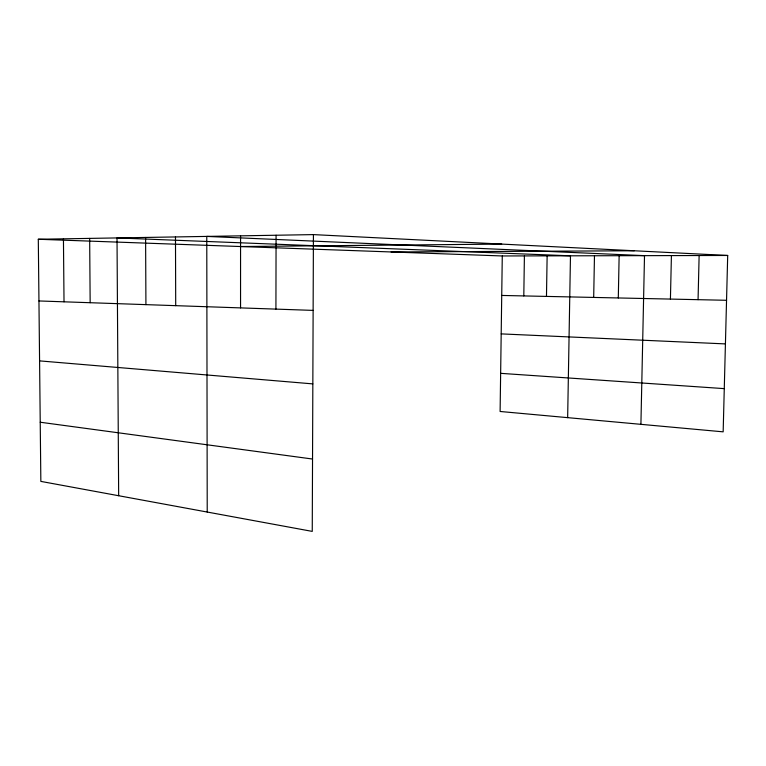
<?xml version="1.0" encoding="UTF-8"?>
<svg xmlns="http://www.w3.org/2000/svg" width="766" height="766" viewBox="0 0 766 766"><rect width="100%" height="100%" fill="white"/><g stroke="black" fill="none" stroke-linecap="round" stroke-linejoin="round"><path stroke-width="1.15" d="M240.553 307.894L240.562 235.842M275.923 309.11L276.076 235.239M313.428 234.607L312.25 531.393L40.847 481.393L38.3 239.26L313.428 234.607L727.7 255.471L723.161 431.842L500.112 411.476L502.276 255.959L38.3 239.26M523.8 295.925L524.404 255.911M546.474 296.413L547.135 255.863M567.654 417.642L570.478 255.815L117.016 237.929L118.663 495.726M593.688 297.428L594.473 255.767M618.296 297.964L619.139 255.71M640.912 424.326L644.512 255.653L206.772 236.416L207.222 512.042M670.422 299.085L671.418 255.595M698.065 299.678L699.128 255.538M240.103 246.528L501.72 244.095M391.091 251.957L634.277 250.769M502.276 255.959L727.7 255.471M501.72 295.446L726.551 300.291M38.951 300.952L313.122 310.393M501.194 333.89L725.421 343.905M500.648 373.339L724.272 388.63M39.573 360.882L312.834 383.89M40.225 422.229L312.538 459.035M63.444 238.829L64.018 301.814M89.66 238.389L90.158 302.714M145.597 237.45L145.923 304.638M175.481 236.943L175.711 305.663"/></g></svg>
